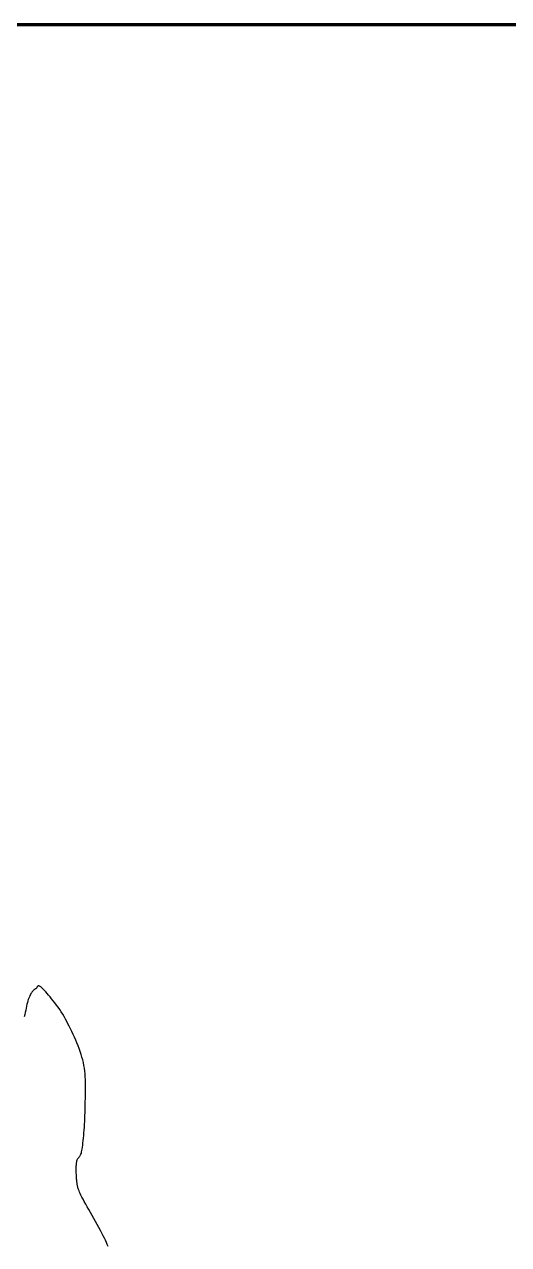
# Model space of a CAD drawing. Header units: millimetres. Extents: x 0 to 841, y 0 to 594.
# Drawn here: x 731.56 to 733.87, y 60.16 to 66 of the extents above; entities that cross this region are included whole.
import ezdxf

# ---------------------------------------------------------------- set-up
doc = ezdxf.new("R2010")
doc.units = ezdxf.units.MM
doc.layers.add('291-E-TEXTOS', color=7, linetype='Continuous')

msp = doc.modelspace()

# ---------------------------------------------------------------- linework, layer by layer
at = {"layer": '291-E-TEXTOS', "color": 7, "lineweight": 80}
msp.add_lwpolyline([(650.9999, 66), (825.9999, 66), (825.9999, 15), (650.9999, 15)], close=True, dxfattribs=at)
at = {"layer": '291-E-TEXTOS'}
msp.add_lwpolyline([(731.957, 60.1533), (731.9528, 60.1629), (731.9485, 60.1729), (731.944, 60.1832), (731.9392, 60.1939), (731.9335, 60.2053), (731.9272, 60.2176), (731.9203, 60.2306), (731.9129, 60.2443), (731.9051, 60.2583), (731.8971, 60.2726), (731.8889, 60.2871), (731.8807, 60.3016), (731.8726, 60.3159), (731.8646, 60.3298), (731.857, 60.3433), (731.8497, 60.3562), (731.8429, 60.3684), (731.8368, 60.3796), (731.8314, 60.3897), (731.8268, 60.3987), (731.8233, 60.4068), (731.8203, 60.4139), (731.8178, 60.4201), (731.8157, 60.4255), (731.814, 60.4302), (731.8126, 60.4344), (731.8116, 60.4382), (731.8107, 60.4416), (731.81, 60.4448), (731.8095, 60.4479), (731.8091, 60.451), (731.8087, 60.4543), (731.8083, 60.4578), (731.8079, 60.4617), (731.8074, 60.466), (731.8067, 60.471), (731.8063, 60.476), (731.8059, 60.4813), (731.8056, 60.4867), (731.8053, 60.4924), (731.805, 60.4982), (731.8047, 60.504), (731.8046, 60.5099), (731.8044, 60.5159), (731.8044, 60.5218), (731.8044, 60.5276), (731.8045, 60.5334), (731.8047, 60.539), (731.805, 60.5444), (731.8055, 60.5496), (731.806, 60.5546), (731.8067, 60.5593), (731.8079, 60.5638), (731.8093, 60.5676), (731.8108, 60.5709), (731.8125, 60.5738), (731.8142, 60.5763), (731.816, 60.5787), (731.8179, 60.581), (731.8197, 60.5834), (731.8216, 60.5859), (731.8235, 60.5888), (731.8253, 60.5921), (731.827, 60.596), (731.8287, 60.6005), (731.8302, 60.6059), (731.8316, 60.6122), (731.8328, 60.6195), (731.8339, 60.6283), (731.8351, 60.638), (731.8363, 60.6486), (731.8375, 60.6599), (731.8387, 60.6719), (731.8399, 60.6844), (731.841, 60.6975), (731.8421, 60.7108), (731.8431, 60.7245), (731.844, 60.7384), (731.8448, 60.7523), (731.8455, 60.7663), (731.8461, 60.7802), (731.8465, 60.7938), (731.8467, 60.8072), (731.8468, 60.8203), (731.8472, 60.8334), (731.8476, 60.8466), (731.848, 60.8598), (731.8484, 60.873), (731.8487, 60.8862), (731.8489, 60.8994), (731.8489, 60.9126), (731.8488, 60.9259), (731.8486, 60.9392), (731.8481, 60.9525), (731.8473, 60.9658), (731.8463, 60.9792), (731.8449, 60.9926), (731.8433, 61.006), (731.8412, 61.0195), (731.8388, 61.0331), (731.8355, 61.046), (731.8318, 61.0592), (731.8276, 61.0727), (731.8231, 61.0863), (731.8181, 61.1), (731.8129, 61.1138), (731.8074, 61.1275), (731.8017, 61.1412), (731.7957, 61.1548), (731.7897, 61.1682), (731.7835, 61.1814), (731.7773, 61.1942), (731.771, 61.2068), (731.7648, 61.2189), (731.7586, 61.2306), (731.7525, 61.2418), (731.7462, 61.2531), (731.7395, 61.2644), (731.7324, 61.2757), (731.7251, 61.2868), (731.7175, 61.2977), (731.7098, 61.3083), (731.702, 61.3187), (731.6943, 61.3287), (731.6866, 61.3382), (731.6791, 61.3473), (731.6719, 61.3558), (731.665, 61.3638), (731.6585, 61.3711), (731.6524, 61.3776), (731.6469, 61.3834), (731.6421, 61.3884), (731.6379, 61.3924), (731.6343, 61.3956), (731.6312, 61.398), (731.6286, 61.3997), (731.6264, 61.4007), (731.6246, 61.4011), (731.6231, 61.401), (731.6217, 61.4004), (731.6206, 61.3995), (731.6195, 61.3983), (731.6185, 61.3968), (731.6175, 61.3952), (731.6164, 61.3934), (731.6151, 61.3917), (731.6137, 61.39), (731.612, 61.3884), (731.6101, 61.3869), (731.6082, 61.3856), (731.6063, 61.3842), (731.6044, 61.3829), (731.6024, 61.3814), (731.6005, 61.3798), (731.5984, 61.3779), (731.5964, 61.3758), (731.5943, 61.3734), (731.5922, 61.3706), (731.59, 61.3673), (731.5877, 61.3635), (731.5853, 61.3592), (731.5829, 61.3542), (731.5804, 61.3486), (731.5778, 61.3422), (731.575, 61.3355), (731.5725, 61.3283), (731.5703, 61.3205), (731.5683, 61.3122), (731.5663, 61.3033), (731.5643, 61.294), (731.5623, 61.2841), (731.56, 61.2737), (731.5575, 61.2628), (731.5547, 61.2515)], dxfattribs=at)

doc.saveas('drawing.dxf')
